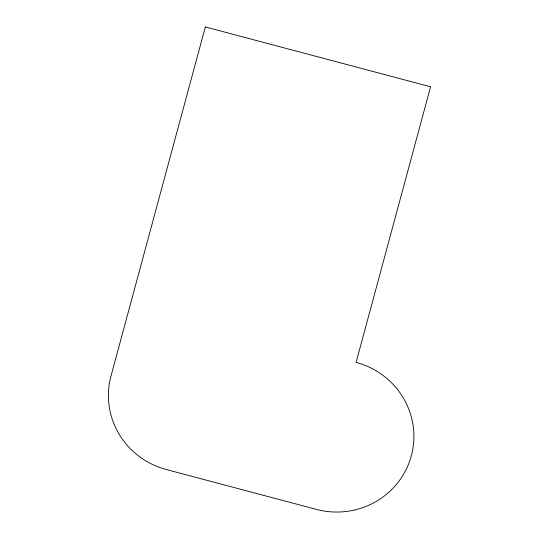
<?xml version="1.0" encoding="UTF-8"?>
<svg xmlns="http://www.w3.org/2000/svg" width="539" height="539" viewBox="0 0 539 539"><rect width="100%" height="100%" fill="white"/><g stroke="black" fill="none" stroke-linecap="round" stroke-linejoin="round"><path stroke-width="0.81" d="M205.346 26.95L110.994 376.054A77.704 76.114 9 0 0 166.207 469.496L316.373 509.389A77.704 76.114 9 0 0 411.318 455.846A77.704 76.114 9 0 0 356.097 362.403L430.587 86.792L205.346 26.95"/></g></svg>
